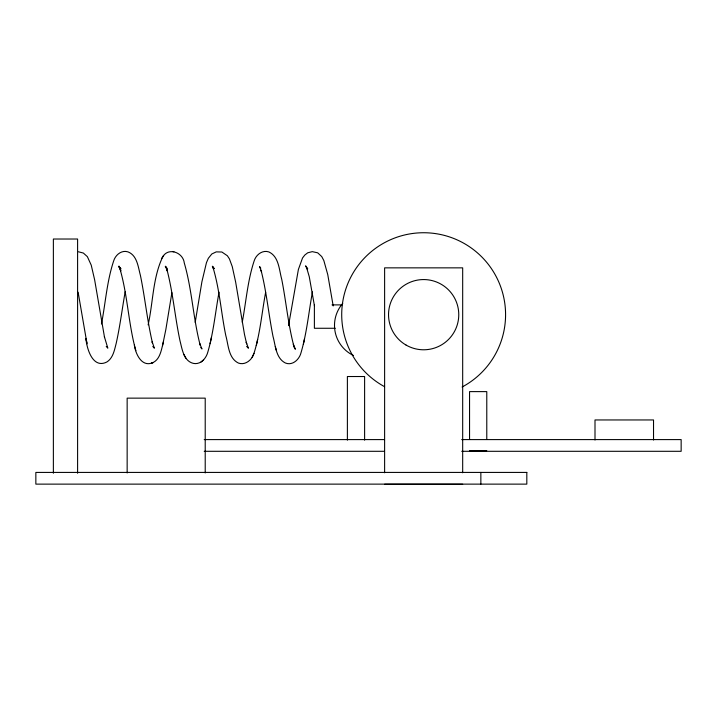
<?xml version="1.0" encoding="UTF-8"?>
<svg xmlns="http://www.w3.org/2000/svg" width="717" height="717" viewBox="0 0 717 717"><rect width="100%" height="100%" fill="white"/><g stroke="black" fill="none" stroke-linecap="round" stroke-linejoin="round"><path stroke-width="1.08" d="M195.194 322.435L201.889 281.862L206.451 262.691L208.342 258.29L211.829 253.97L216.229 251.882L221.867 252.008L227.361 255.754L229.413 258.855L232.263 266.607L235.651 282.086L244.488 334.436L246.648 343.882L246.245 342.251L248.423 348.22L246.639 346.392M242.256 322.238C246.11 301.83 247.589 280.804 254.123 261.006C255.924 254.876 262.314 249.74 268.839 251.927C278.985 256.587 279.101 269.915 281.709 279.218C286.074 301.319 288.064 323.896 293.755 345.719L293.316 344.241L295.359 349.251L294.526 347.718M125.152 291.801C122.15 309.054 119.981 326.468 116.145 343.568C114.415 350.102 113.089 358.07 106.878 361.977C92.735 369.21 86.721 348.614 85.906 338.388L87.053 343.819M219.035 292.169C215.378 312.182 213.496 332.625 207.787 352.208C206.093 358.59 200.401 364.989 193.214 363.358C183.561 360.857 182.181 349.116 180.048 341.014C174.993 317.443 173.093 293.253 167.034 269.888L167.446 271.151L165.421 266.222L167.411 268.884M312.442 291.873C308.749 312.137 306.867 332.84 301.041 352.656C299.41 359.378 292.626 365.939 285.375 362.999C275.803 358.159 275.588 345.594 273.043 336.56C268.651 314.548 266.616 292.079 261.06 270.3L261.571 271.806L259.536 266.527L260.791 268.239M101.482 323.994C105.516 302.977 106.905 281.279 113.68 260.889C115.41 254.983 121.558 249.803 127.913 251.855C137.261 255.377 138.148 267.145 140.415 275.409C145.049 297.905 147.236 320.866 152.542 343.219L152.147 341.749L154.379 348.193L152.802 346.463M171.892 292.688L165.878 329.345L162.544 345.657M265.631 292.366C261.839 312.675 260.208 333.53 253.988 353.311C252.124 359.8 245.42 365.553 238.447 363.08C228.373 358.186 228.463 344.94 225.801 335.556C221.096 312.746 219.662 289.193 212.824 266.858L213.352 268.23L212.34 266.213L214.258 268.624L213.308 267.656M288.53 325.661L298.389 269.475L302.529 257.977L304.815 255.046L307.701 252.805L312.271 251.64L317.694 252.823L321.754 256.596L323.833 260.54L327.768 274.674L333.19 305.953M148.132 324.864C153.142 302.422 152.712 278.053 162.625 257.036M210.099 343.685L211.416 337.483M303.363 344.259L304.519 338.872M256.301 345.531L257.663 339.428M163.431 341.821C161.37 349.304 160.303 360.301 151.619 363.116L153.295 362.596M252.106 357.335L253.988 353.311M162.436 257.322C167.868 246.809 183.104 252.232 184.269 262.933C192.066 289.785 193.115 318.088 200.168 345.119L199.72 343.613L201.97 348.946L200.814 347.557M161.433 258.828L163.655 255.476M201.083 362.004L203.637 359.898M151.995 363.008C141.312 366.898 135.468 353.427 134.366 345.065C128.083 319.101 127.097 291.98 119.228 266.401L119.838 268.086L118.834 266.141L120.958 268.893L118.825 266.67L119.793 267.665M332.025 304.886L341.937 304.886M335.323 328.269L314.387 328.269L314.387 304.886M204.211 439.593L384.464 439.593M461.712 439.593L681.15 439.593L681.15 451.298L461.712 451.298M469.554 450.679L486.78 450.679M204.211 451.298L384.464 451.298M384.617 484.253L462.68 484.253M78.467 251.801L83.351 253.047L87.366 256.659L91.238 265.165L94.635 279.809L104.565 337.599M172.618 251.488L173.926 251.757M106.233 346.445L107.819 348.139L104.386 336.721M306.804 267.898L307.745 268.848M166.702 268.131L165.286 266.634L166.254 267.656M293.468 346.428L294.418 347.512M306.509 267.423L305.603 265.846L307.476 269.198L306.616 267.629L309.26 276.69L314.485 306.016M185.873 358.222L183.902 354.53M120.277 269.323L120.85 270.901L119.228 266.401M275.283 346.607L276.412 350.479M134.366 345.065L135.88 350.676M86.874 342.941L78.126 292.222M653.528 440.023L653.528 419.956L595.002 419.956L595.002 440.023M486.78 439.53L486.78 391.616L469.554 391.616L469.554 439.53M480.856 472.422L480.856 484.127M462.68 472.781L462.68 267.853L384.617 267.853L384.617 472.781M364.612 440.139L364.612 376.524L347.387 376.524L347.387 440.139M205.214 472.96L205.214 398.141L127.151 398.141L127.151 472.96M77.597 473.247L77.597 239.021L53.372 239.021L53.372 473.247M384.563 386.687A81.935 81.935 0 0 1 360.57 262.377A81.935 81.935 0 0 1 487.166 262.915A81.935 81.935 0 0 1 462.107 387.01M353.49 355.507A33.376 33.376 0 0 1 342.744 303.425M526.816 472.422L35.85 472.422L35.85 484.127L526.816 484.127L526.816 472.422M406.091 345.083A35.115 35.115 0 0 0 458.763 314.673A35.115 35.115 0 0 0 406.091 284.264A35.115 35.115 0 0 0 406.091 345.083"/></g></svg>
